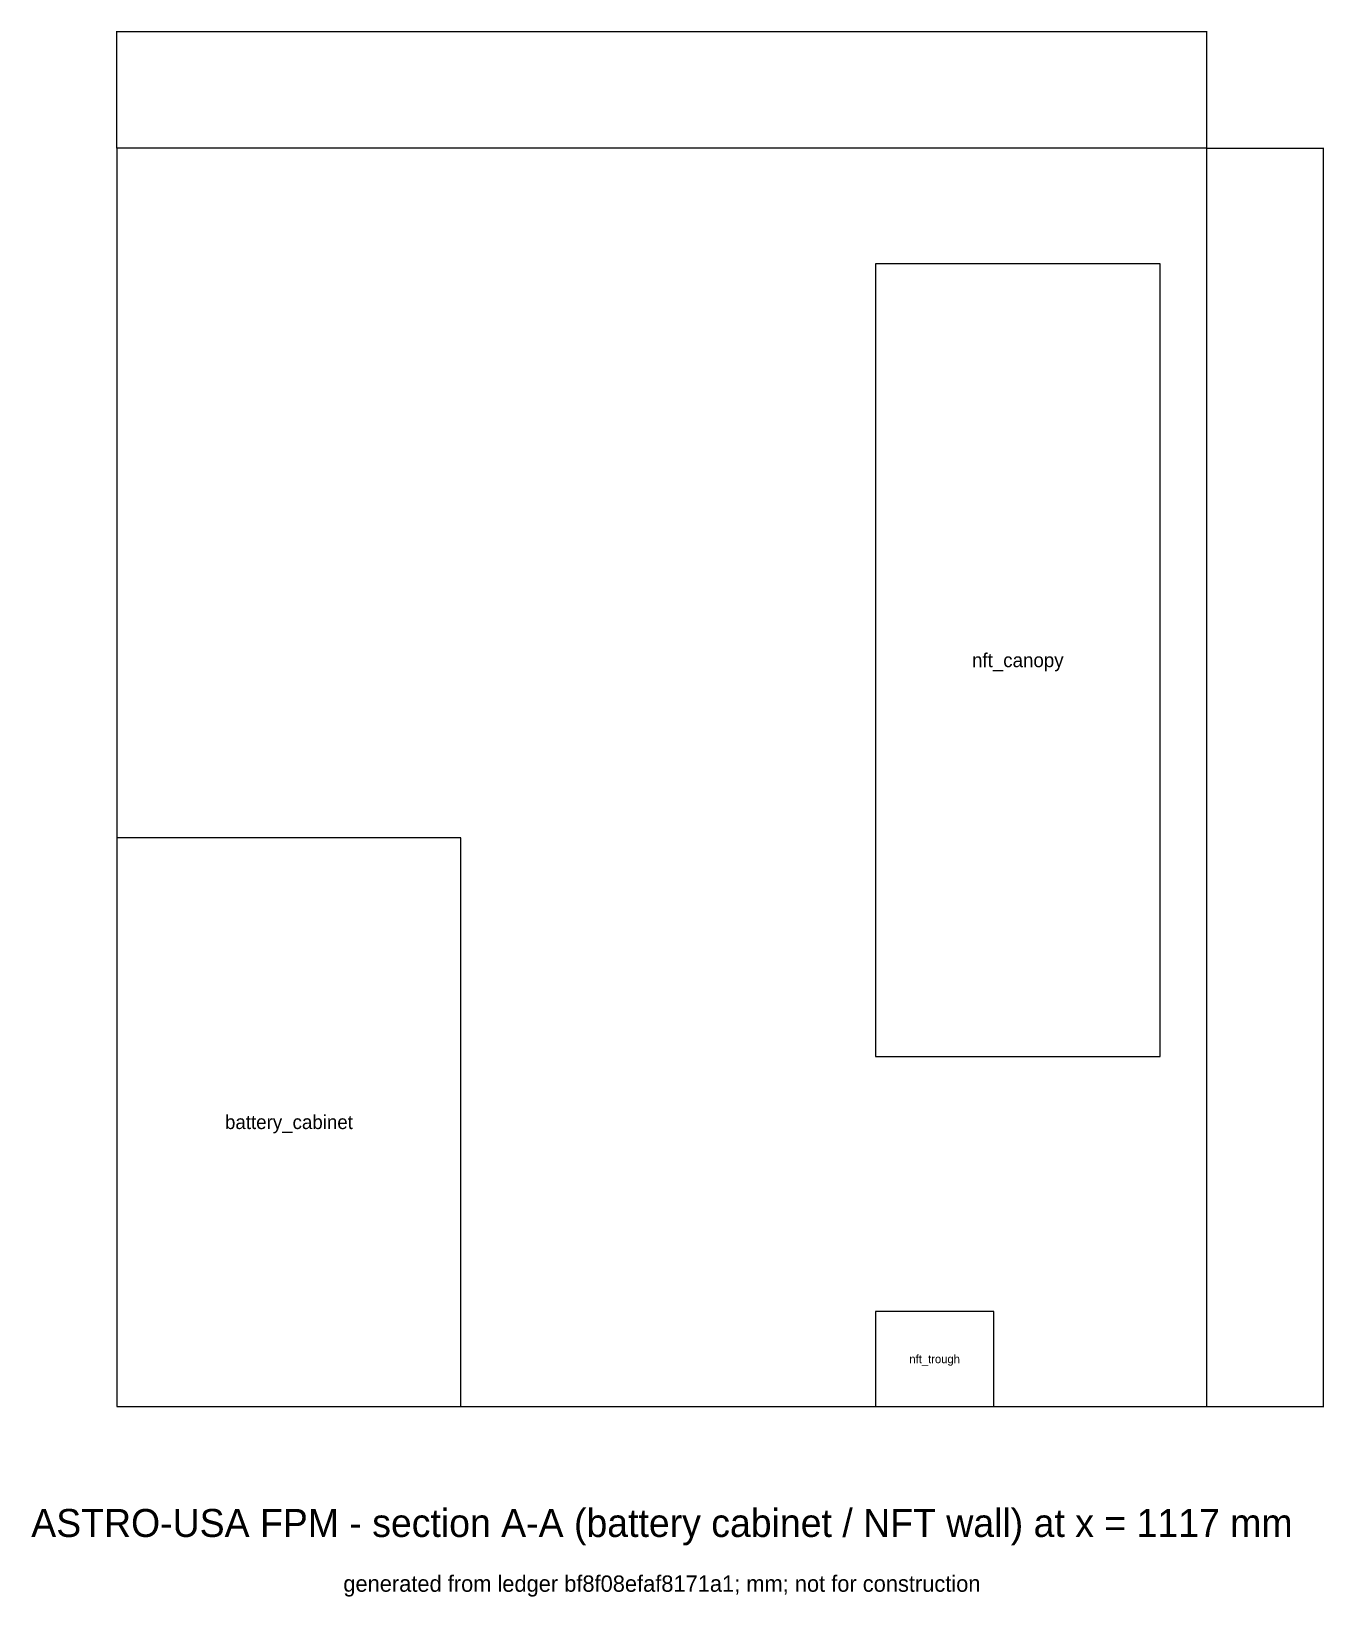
# Model space of a CAD drawing. Header units: millimetres. Extents: x -184 to 2587, y -408 to 2948.
import ezdxf
from ezdxf.enums import TextEntityAlignment as Align

# ---------------------------------------------------------------- set-up
doc = ezdxf.new("R2010")
doc.units = ezdxf.units.MM
for name, color, linetype in [('DIMS', 1, 'Continuous'), ('EQUIPMENT', 5, 'Continuous'), ('OUTLINE', 7, 'Continuous'), ('SOURCE_ZONE', 3, 'Continuous'), ('TEXT', 7, 'Continuous')]:
    doc.layers.add(name, color=color, linetype=linetype)
doc.styles.add('OpenSansCondensed-Light', font='OpenSansCondensed-Light.ttf')
doc.dimstyles.new('EZDXF', dxfattribs={"dimtxt": 0.25, "dimasz": 0.175, "dimexe": 0.375, "dimexo": 0.125, "dimgap": 0.1, "dimtad": 1, "dimlfac": 100, "dimzin": 12, "dimdsep": 46, "dimtxsty": 'OpenSansCondensed-Light', "dimblk": 'ARCHTICK', "dimcen": 2.5, "dimazin": 3, "dimtfac": 0.5, "dimtmove": 2, "dimatfit": 3})

# ---------------------------------------------------------------- blocks, each defined once
blk = doc.blocks.new('_ARCHTICK')
at = {"color": 0, "linetype": 'BYBLOCK', "const_width": 0.15}
blk.add_lwpolyline([(-0.5, -0.5), (0.5, 0.5)], dxfattribs=at)

msp = doc.modelspace()

# ---------------------------------------------------------------- linework, layer by layer
at = {"layer": 'EQUIPMENT'}
for points in [[(0, 0), (737.616, 0), (737.616, 1219.2), (0, 1219.2)], [(1626.108, 0), (1880.108, 0), (1880.108, 203.2), (1626.108, 203.2)]]:
    msp.add_lwpolyline(points, close=True, dxfattribs=at)
at = {"layer": 'OUTLINE'}
msp.add_lwpolyline([(0, 0), (2336.8, 0), (2336.8, 2698), (0, 2698)], close=True, dxfattribs=at)
at = {"layer": 'SOURCE_ZONE'}
msp.add_lwpolyline([(1626.108, 750), (2236.724, 750), (2236.724, 2450), (1626.108, 2450)], close=True, dxfattribs=at)

# ---------------------------------------------------------------- texts
at = {"layer": 'TEXT'}
for s, height, p in [('nft_canopy', 30, (1931.416, 1600)), ('battery_cabinet', 30, (368.808, 609.6)), ('nft_trough', 18, (1753.108, 101.6)), ('ASTRO-USA FPM - section A-A (battery cabinet / NFT wall) at x = 1117 mm', 60, (1168.4, -250)), ('generated from ledger bf8f08efaf8171a1; mm; not for construction', 35, (1168.4, -380))]:
    msp.add_text(s, height=height, dxfattribs=at).set_placement(p, align=Align.MIDDLE_CENTER)

# ---------------------------------------------------------------- dimensions: what is measured, and where the dimension line sits
at = {"layer": 'DIMS'}
msp.add_linear_dim(base=(0, 2948), p1=(0, 2698), p2=(2336.8, 2698), dimstyle='EZDXF', dxfattribs=at).render()
msp.add_linear_dim(base=(2586.8, 0), p1=(2336.8, 0), p2=(2336.8, 2698), angle=90, dimstyle='EZDXF', dxfattribs=at).render()

doc.saveas('drawing.dxf')
